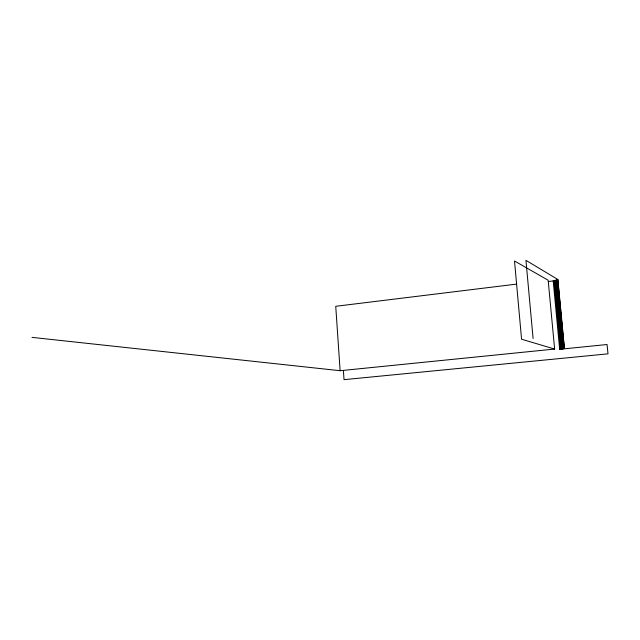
<?xml version="1.0" encoding="UTF-8"?>
<svg xmlns="http://www.w3.org/2000/svg" width="640" height="640" viewBox="0 0 640 640"><rect width="100%" height="100%" fill="white"/><g stroke="black" fill="none" stroke-linecap="round" stroke-linejoin="round"><path stroke-width="0.96" d="M533.096 338.488L525.944 260.336L557.872 279.496L553.192 280.92L559.664 349.288L564.424 348.328M553.192 280.92L548.352 281.52M516.544 284.112L335.736 306.296L340.128 370.712L554.632 349.056L548.16 280.232L514.512 260.984L521.568 339.224L554.632 349.056M559.664 349.288L607.064 344.512L608 353.84L344.024 379.664L343.408 370.72M32 337.376L340.128 370.712M557.872 279.496L564.424 348.4M557.76 279.76L564.296 348.48M557.52 279.912L564.056 348.568M557.176 280.056L563.704 348.664M556.72 280.208L563.24 348.768M556.168 280.36L562.68 348.872M555.528 280.512L562.032 348.976M554.816 280.656L561.304 349.08M554.032 280.792L560.504 349.184"/></g></svg>
